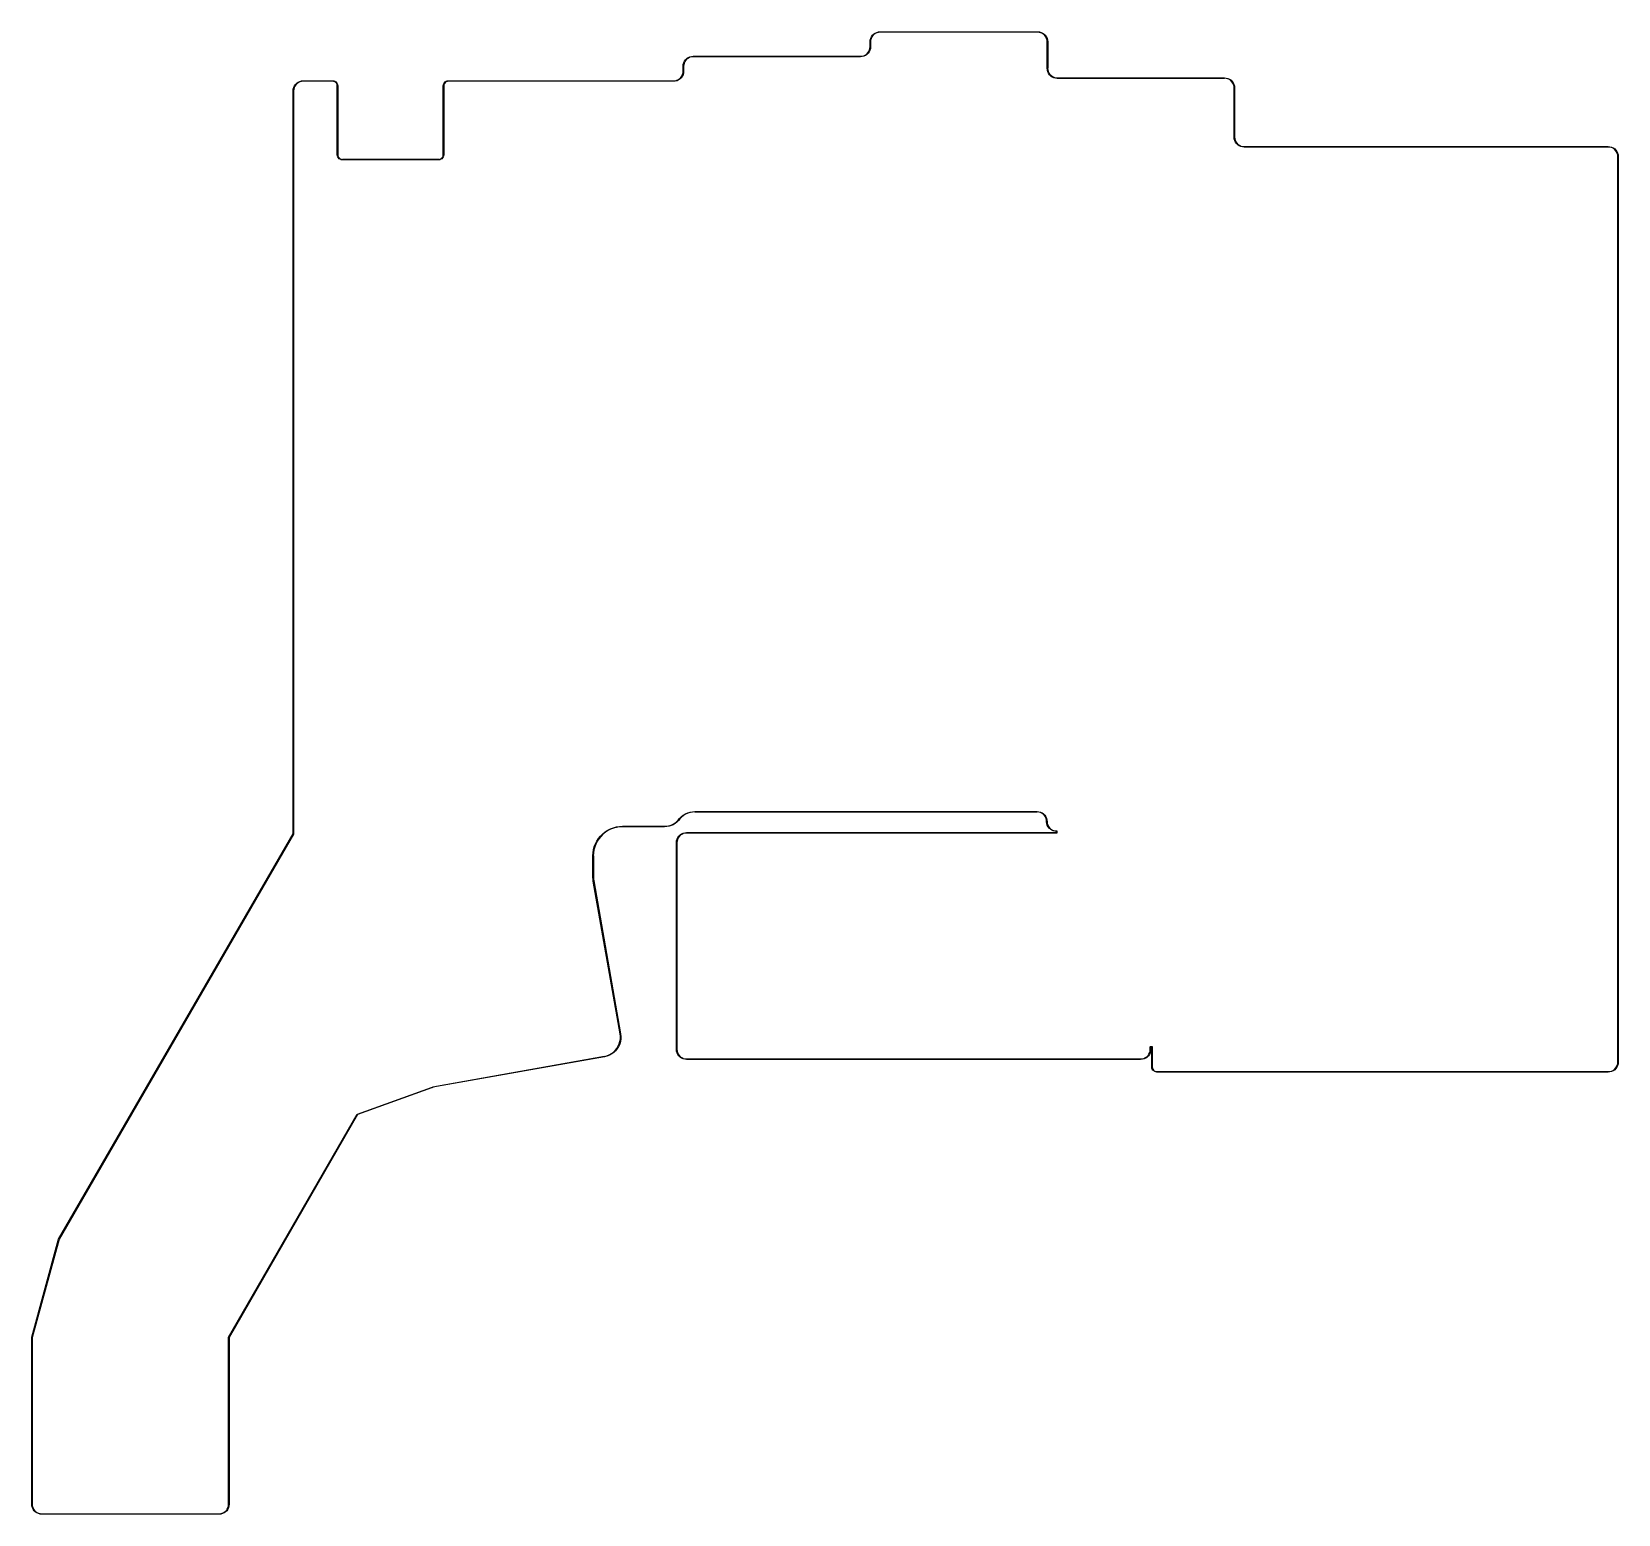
# Model space of a CAD drawing. Extents: x 62 to 223, y -188 to -37.
import ezdxf

# ---------------------------------------------------------------- set-up
doc = ezdxf.new("R2010")
doc.units = 0
doc.layers.add('BLACK', color=7, linetype='CONTINUOUS')

msp = doc.modelspace()

# ---------------------------------------------------------------- linework, layer by layer
at = {"layer": 'BLACK', "linetype": 'CONTINUOUS'}
for p, q in [((146.999, -38.9647), (147.013, -38.8021)), ((147.01, -38.2947), (147.026, -38.1167)), ((147.01, -38.7947), (147.01, -38.2947)), ((147.013, -38.8021), (147.01, -38.7947)), ((147.026, -38.1167), (147.072, -37.9441)), ((147.06, -38.7947), (147.044, -38.9727)), ((147.071, -38.1248), (147.057, -38.2873)), ((147.057, -38.2873), (147.06, -38.2947)), ((147.06, -38.2947), (147.06, -38.7947)), ((147.115, -37.96), (147.071, -38.1248)), ((147.072, -37.9441), (147.147, -37.7822)), ((147.187, -37.8053), (147.115, -37.96)), ((147.147, -37.7822), (147.25, -37.6358)), ((147.285, -37.6656), (147.187, -37.8053)), ((147.25, -37.6358), (147.376, -37.5095)), ((147.406, -37.545), (147.285, -37.6656)), ((147.376, -37.5095), (147.522, -37.407)), ((147.546, -37.4471), (147.406, -37.545)), ((147.522, -37.407), (147.684, -37.3315)), ((147.7, -37.375), (147.546, -37.4471)), ((147.684, -37.3315), (147.857, -37.2853)), ((147.865, -37.3308), (147.7, -37.375)), ((147.857, -37.2853), (148.035, -37.2697)), ((148.028, -37.3166), (147.865, -37.3308)), ((148.035, -37.3197), (148.028, -37.3166)), ((148.035, -37.2697), (148.035, -37.2697)), ((148.035, -37.2697), (164.085, -37.2697)), ((164.085, -37.3197), (148.035, -37.3197)), ((164.085, -37.2697), (164.263, -37.2853)), ((164.092, -37.3166), (164.085, -37.3197)), ((164.255, -37.3309), (164.092, -37.3166)), ((164.42, -37.375), (164.255, -37.3309)), ((164.263, -37.2853), (164.436, -37.3315)), ((164.574, -37.4471), (164.42, -37.375)), ((164.436, -37.3315), (164.597, -37.407)), ((164.714, -37.545), (164.574, -37.4471)), ((164.597, -37.407), (164.744, -37.5095)), ((164.835, -37.6656), (164.714, -37.545)), ((164.744, -37.5095), (164.87, -37.6359)), ((164.933, -37.8053), (164.835, -37.6656)), ((164.87, -37.6359), (164.973, -37.7822)), ((165.005, -37.96), (164.933, -37.8053)), ((164.973, -37.7822), (165.048, -37.9441)), ((165.049, -38.1248), (165.005, -37.96)), ((165.048, -37.9441), (165.094, -38.1167)), ((165.063, -38.2873), (165.049, -38.1248)), ((165.06, -38.2947), (165.063, -38.2873)), ((165.06, -40.9947), (165.06, -38.2947)), ((165.094, -38.1167), (165.11, -38.2947)), ((165.11, -38.2947), (165.11, -38.2947)), ((165.11, -38.2947), (165.11, -40.9947)), ((128.022, -40.4441), (128.097, -40.2822)), ((128.137, -40.3053), (128.065, -40.46)), ((128.097, -40.2822), (128.2, -40.1358)), ((128.235, -40.1656), (128.137, -40.3053)), ((128.2, -40.1358), (128.326, -40.0095)), ((128.356, -40.045), (128.235, -40.1656)), ((128.326, -40.0095), (128.472, -39.907)), ((128.496, -39.9471), (128.356, -40.045)), ((128.472, -39.907), (128.634, -39.8315)), ((128.65, -39.875), (128.496, -39.9471)), ((128.634, -39.8315), (128.807, -39.7853)), ((128.815, -39.8308), (128.65, -39.875)), ((128.807, -39.7853), (128.985, -39.7697)), ((128.978, -39.8166), (128.815, -39.8308)), ((128.985, -39.8197), (128.978, -39.8166)), ((128.985, -39.7697), (128.985, -39.7697)), ((128.985, -39.7697), (146.035, -39.7697)), ((146.035, -39.8197), (128.985, -39.8197)), ((146.035, -39.7697), (146.042, -39.7728)), ((146.213, -39.8041), (146.035, -39.8197)), ((146.035, -39.8197), (146.035, -39.8197)), ((146.042, -39.7728), (146.205, -39.7586)), ((146.205, -39.7586), (146.37, -39.7144)), ((146.386, -39.7579), (146.213, -39.8041)), ((146.37, -39.7144), (146.524, -39.6423)), ((146.547, -39.6824), (146.386, -39.7579)), ((146.524, -39.6423), (146.664, -39.5444)), ((146.694, -39.5799), (146.547, -39.6824)), ((146.664, -39.5444), (146.785, -39.4238)), ((146.82, -39.4536), (146.694, -39.5799)), ((146.785, -39.4238), (146.883, -39.2841)), ((146.923, -39.3072), (146.82, -39.4536)), ((146.883, -39.2841), (146.955, -39.1294)), ((146.998, -39.1453), (146.923, -39.3072)), ((146.955, -39.1294), (146.999, -38.9647)), ((147.044, -38.9727), (146.998, -39.1453)), ((127.614, -42.0444), (127.735, -41.9238)), ((127.77, -41.9536), (127.644, -42.0799)), ((127.735, -41.9238), (127.833, -41.7841)), ((127.873, -41.8072), (127.77, -41.9536)), ((127.833, -41.7841), (127.905, -41.6294)), ((127.948, -41.6453), (127.873, -41.8072)), ((127.905, -41.6294), (127.949, -41.4647)), ((127.994, -41.4727), (127.948, -41.6453)), ((127.949, -41.4647), (127.963, -41.3021)), ((127.96, -40.7947), (127.976, -40.6167)), ((127.96, -41.2947), (127.96, -40.7947)), ((127.963, -41.3021), (127.96, -41.2947)), ((127.976, -40.6167), (128.022, -40.4441)), ((128.01, -41.2947), (127.994, -41.4727)), ((128.021, -40.6248), (128.007, -40.7873)), ((128.007, -40.7873), (128.01, -40.7947)), ((128.01, -40.7947), (128.01, -41.2947)), ((128.065, -40.46), (128.021, -40.6248)), ((165.076, -41.1727), (165.06, -40.9947)), ((165.06, -40.9947), (165.06, -40.9947)), ((165.122, -41.3453), (165.076, -41.1727)), ((165.11, -40.9947), (165.107, -41.0022)), ((165.107, -41.0022), (165.121, -41.1647)), ((165.121, -41.1647), (165.165, -41.3295)), ((165.197, -41.5072), (165.122, -41.3453)), ((165.165, -41.3295), (165.237, -41.4841)), ((165.3, -41.6536), (165.197, -41.5072)), ((165.237, -41.4841), (165.335, -41.6238)), ((165.426, -41.7799), (165.3, -41.6536)), ((165.335, -41.6238), (165.456, -41.7445)), ((165.572, -41.8824), (165.426, -41.7799)), ((165.456, -41.7445), (165.596, -41.8423)), ((165.734, -41.9579), (165.572, -41.8824)), ((165.596, -41.8423), (165.75, -41.9144)), ((165.907, -42.0041), (165.734, -41.9579)), ((165.75, -41.9144), (165.915, -41.9586)), ((166.085, -42.0197), (165.907, -42.0041)), ((165.915, -41.9586), (166.078, -41.9728)), ((166.078, -41.9728), (166.085, -41.9697)), ((166.085, -41.9697), (183.135, -41.9697)), ((183.135, -42.0197), (166.085, -42.0197)), ((183.135, -41.9697), (183.313, -41.9853)), ((183.142, -42.0166), (183.135, -42.0197)), ((183.305, -42.0309), (183.142, -42.0166)), ((183.47, -42.075), (183.305, -42.0309)), ((183.313, -41.9853), (183.486, -42.0315)), ((183.486, -42.0315), (183.647, -42.107)), ((88.2141, -43.2947), (88.2296, -43.1167)), ((88.2141, -118.993), (88.2141, -43.2947)), ((88.2296, -43.1167), (88.2759, -42.9441)), ((88.2752, -43.1248), (88.261, -43.2873)), ((88.261, -43.2873), (88.264, -43.2947)), ((88.264, -43.2947), (88.264, -119)), ((88.3193, -42.96), (88.2752, -43.1248)), ((88.2759, -42.9441), (88.3514, -42.7822)), ((88.3914, -42.8053), (88.3193, -42.96)), ((88.3514, -42.7822), (88.4538, -42.6358)), ((88.4893, -42.6656), (88.3914, -42.8053)), ((88.4538, -42.6358), (88.5802, -42.5095)), ((88.6099, -42.5449), (88.4893, -42.6656)), ((88.5802, -42.5095), (88.7265, -42.407)), ((88.7497, -42.4471), (88.6099, -42.5449)), ((88.7265, -42.407), (88.8885, -42.3315)), ((88.9043, -42.375), (88.7497, -42.4471)), ((88.8885, -42.3315), (89.0611, -42.2852)), ((89.0691, -42.3308), (88.9043, -42.375)), ((89.0611, -42.2852), (89.239, -42.2696)), ((89.2315, -42.3166), (89.0691, -42.3308)), ((89.239, -42.3197), (89.2315, -42.3166)), ((89.239, -42.2696), (89.239, -42.2697)), ((89.239, -42.2697), (92.239, -42.2697)), ((92.239, -42.3197), (89.239, -42.3197)), ((92.239, -42.2697), (92.2391, -42.2697)), ((92.2466, -42.3166), (92.239, -42.3197)), ((92.2391, -42.2697), (92.2391, -42.2697)), ((92.2391, -42.2697), (92.3559, -42.2829)), ((92.363, -42.3319), (92.2466, -42.3166)), ((92.3559, -42.2829), (92.4668, -42.3217)), ((92.4786, -42.3798), (92.363, -42.3319)), ((92.4668, -42.3217), (92.5664, -42.3843)), ((92.5778, -42.456), (92.4786, -42.3798)), ((92.5664, -42.3843), (92.6495, -42.4674)), ((92.6539, -42.5552), (92.5778, -42.456)), ((92.6495, -42.4674), (92.712, -42.5669)), ((92.7018, -42.6707), (92.6539, -42.5552)), ((92.7171, -42.7873), (92.7018, -42.6707)), ((92.712, -42.5669), (92.7508, -42.6779)), ((92.7141, -42.7947), (92.7171, -42.7873)), ((92.7141, -49.7947), (92.7141, -42.7947)), ((92.7508, -42.6779), (92.764, -42.7945)), ((92.764, -42.7945), (92.764, -42.7947)), ((92.764, -42.7947), (92.764, -49.7947)), ((103.514, -42.7947), (103.527, -42.6779)), ((103.514, -49.7947), (103.514, -42.7947)), ((103.527, -42.6779), (103.566, -42.5669)), ((103.576, -42.6707), (103.561, -42.7872)), ((103.561, -42.7872), (103.564, -42.7947)), ((103.564, -42.7947), (103.564, -49.7947)), ((103.566, -42.5669), (103.629, -42.4674)), ((103.624, -42.5551), (103.576, -42.6707)), ((103.7, -42.4559), (103.624, -42.5551)), ((103.629, -42.4674), (103.712, -42.3842)), ((103.799, -42.3798), (103.7, -42.4559)), ((103.712, -42.3842), (103.811, -42.3217)), ((103.915, -42.3319), (103.799, -42.3798)), ((103.811, -42.3217), (103.922, -42.2828)), ((104.031, -42.3166), (103.915, -42.3319)), ((103.922, -42.2828), (104.039, -42.2696)), ((104.039, -42.3197), (104.031, -42.3166)), ((104.039, -42.2696), (104.039, -42.2697)), ((104.039, -42.2697), (104.039, -42.2697)), ((104.039, -42.2697), (104.039, -42.2697)), ((104.039, -42.2697), (126.985, -42.2697)), ((126.985, -42.3197), (104.039, -42.3197)), ((126.985, -42.2697), (126.992, -42.2728)), ((127.163, -42.3041), (126.985, -42.3197)), ((126.985, -42.3197), (126.985, -42.3197)), ((126.992, -42.2728), (127.155, -42.2586)), ((127.155, -42.2586), (127.32, -42.2144)), ((127.336, -42.2579), (127.163, -42.3041)), ((127.32, -42.2144), (127.474, -42.1423)), ((127.497, -42.1824), (127.336, -42.2579)), ((127.474, -42.1423), (127.614, -42.0444)), ((127.644, -42.0799), (127.497, -42.1824)), ((183.624, -42.1471), (183.47, -42.075)), ((183.764, -42.245), (183.624, -42.1471)), ((183.647, -42.107), (183.794, -42.2095)), ((183.885, -42.3656), (183.764, -42.245)), ((183.794, -42.2095), (183.92, -42.3359)), ((183.983, -42.5053), (183.885, -42.3656)), ((183.92, -42.3359), (184.023, -42.4822)), ((184.055, -42.66), (183.983, -42.5053)), ((184.023, -42.4822), (184.098, -42.6441)), ((184.099, -42.8248), (184.055, -42.66)), ((184.098, -42.6441), (184.144, -42.8167)), ((184.113, -42.9873), (184.099, -42.8248)), ((184.11, -42.9947), (184.113, -42.9873)), ((184.11, -47.9947), (184.11, -42.9947)), ((184.144, -42.8167), (184.16, -42.9947)), ((184.16, -42.9947), (184.16, -42.9947)), ((184.16, -42.9947), (184.16, -47.9947)), ((184.126, -48.1727), (184.11, -47.9947)), ((184.11, -47.9947), (184.11, -47.9947)), ((184.172, -48.3453), (184.126, -48.1727)), ((184.16, -47.9947), (184.157, -48.0022)), ((184.157, -48.0022), (184.171, -48.1647)), ((184.171, -48.1647), (184.215, -48.3295)), ((184.247, -48.5072), (184.172, -48.3453)), ((184.215, -48.3295), (184.287, -48.4841)), ((184.287, -48.4841), (184.385, -48.6238)), ((92.7141, -49.7948), (92.7141, -49.7947)), ((92.7273, -49.9115), (92.7141, -49.7948)), ((92.7661, -50.0225), (92.7273, -49.9115)), ((92.764, -49.7947), (92.761, -49.8021)), ((92.761, -49.8021), (92.7763, -49.9187)), ((92.8286, -50.122), (92.7661, -50.0225)), ((92.7763, -49.9187), (92.8242, -50.0342)), ((92.8242, -50.0342), (92.9003, -50.1335)), ((92.9117, -50.2052), (92.8286, -50.122)), ((103.45, -50.122), (103.366, -50.2052)), ((103.378, -50.1335), (103.454, -50.0343)), ((103.512, -50.0225), (103.45, -50.122)), ((103.454, -50.0343), (103.502, -49.9187)), ((103.502, -49.9187), (103.517, -49.8022)), ((103.551, -49.9115), (103.512, -50.0225)), ((103.517, -49.8022), (103.514, -49.7947)), ((103.564, -49.7947), (103.551, -49.9115)), ((184.35, -48.6536), (184.247, -48.5072)), ((184.476, -48.7799), (184.35, -48.6536)), ((184.385, -48.6238), (184.506, -48.7445)), ((184.622, -48.8824), (184.476, -48.7799)), ((184.506, -48.7445), (184.646, -48.8423)), ((184.784, -48.9579), (184.622, -48.8824)), ((184.646, -48.8423), (184.8, -48.9144)), ((184.957, -49.0041), (184.784, -48.9579)), ((184.8, -48.9144), (184.965, -48.9586)), ((185.135, -49.0197), (184.957, -49.0041)), ((184.965, -48.9586), (185.128, -48.9728)), ((185.128, -48.9728), (185.135, -48.9697)), ((185.135, -48.9697), (222.235, -48.9697)), ((222.235, -49.0197), (185.135, -49.0197)), ((222.235, -48.9697), (222.413, -48.9853)), ((222.242, -49.0166), (222.235, -49.0197)), ((222.405, -49.0309), (222.242, -49.0166)), ((222.57, -49.075), (222.405, -49.0309)), ((222.413, -48.9853), (222.586, -49.0315)), ((222.724, -49.1471), (222.57, -49.075)), ((222.586, -49.0315), (222.747, -49.107)), ((222.864, -49.245), (222.724, -49.1471)), ((222.747, -49.107), (222.894, -49.2095)), ((222.985, -49.3656), (222.864, -49.245)), ((222.894, -49.2095), (223.02, -49.3359)), ((223.083, -49.5053), (222.985, -49.3656)), ((223.02, -49.3359), (223.123, -49.4822)), ((223.155, -49.66), (223.083, -49.5053)), ((223.123, -49.4822), (223.198, -49.6441)), ((223.199, -49.8248), (223.155, -49.66)), ((223.198, -49.6441), (223.244, -49.8167)), ((223.213, -49.9873), (223.199, -49.8248)), ((223.21, -49.9947), (223.213, -49.9873)), ((223.21, -142.245), (223.21, -49.9947)), ((223.244, -49.8167), (223.26, -49.9947)), ((223.26, -49.9947), (223.26, -49.9947)), ((223.26, -49.9947), (223.26, -142.245)), ((92.9003, -50.1335), (92.9995, -50.2096)), ((93.0113, -50.2677), (92.9117, -50.2052)), ((92.9995, -50.2096), (93.1151, -50.2575)), ((93.1222, -50.3065), (93.0113, -50.2677)), ((93.1151, -50.2575), (93.2315, -50.2728)), ((93.239, -50.3197), (93.1222, -50.3065)), ((93.2315, -50.2728), (93.239, -50.2697)), ((93.239, -50.2697), (103.039, -50.2697)), ((103.039, -50.3197), (93.239, -50.3197)), ((103.039, -50.2697), (103.047, -50.2728)), ((103.156, -50.3066), (103.039, -50.3197)), ((103.039, -50.3197), (103.039, -50.3197)), ((103.047, -50.2728), (103.163, -50.2575)), ((103.267, -50.2677), (103.156, -50.3066)), ((103.163, -50.2575), (103.279, -50.2096)), ((103.366, -50.2052), (103.267, -50.2677)), ((103.279, -50.2096), (103.378, -50.1335)), ((126.729, -118.111), (126.933, -118.021)), ((126.933, -118.021), (127.123, -117.907)), ((127.15, -117.946), (126.954, -118.063)), ((127.123, -117.907), (127.299, -117.771)), ((127.33, -117.805), (127.15, -117.946)), ((127.299, -117.771), (127.456, -117.613)), ((127.491, -117.644), (127.33, -117.805)), ((127.456, -117.613), (127.588, -117.443)), ((127.629, -117.467), (127.491, -117.644)), ((127.588, -117.443), (127.59, -117.436)), ((127.59, -117.436), (127.591, -117.435)), ((127.591, -117.433), (127.771, -117.253)), ((127.591, -117.435), (127.591, -117.433)), ((127.591, -117.433), (127.591, -117.433)), ((127.631, -117.464), (127.629, -117.467)), ((127.629, -117.467), (127.629, -117.467)), ((127.629, -117.467), (127.629, -117.467)), ((127.632, -117.458), (127.631, -117.464)), ((127.802, -117.287), (127.632, -117.458)), ((127.771, -117.253), (127.972, -117.095)), ((127.998, -117.133), (127.802, -117.287)), ((127.972, -117.095), (128.19, -116.962)), ((128.212, -117.003), (127.998, -117.133)), ((128.19, -116.962), (128.422, -116.857)), ((128.439, -116.901), (128.212, -117.003)), ((128.422, -116.857), (128.666, -116.781)), ((128.677, -116.826), (128.439, -116.901)), ((128.666, -116.781), (128.917, -116.735)), ((128.922, -116.781), (128.677, -116.826)), ((128.917, -116.735), (129.171, -116.72)), ((129.164, -116.766), (128.922, -116.781)), ((129.171, -116.77), (129.164, -116.766)), ((129.171, -116.72), (129.171, -116.72)), ((129.171, -116.72), (164.026, -116.72)), ((164.026, -116.77), (129.171, -116.77)), ((164.026, -116.72), (164.026, -116.72)), ((164.026, -116.72), (164.026, -116.72)), ((164.026, -116.72), (164.207, -116.736)), ((164.034, -116.766), (164.026, -116.77)), ((164.199, -116.781), (164.034, -116.766)), ((164.366, -116.827), (164.199, -116.781)), ((164.207, -116.736), (164.382, -116.784)), ((164.523, -116.901), (164.366, -116.827)), ((164.382, -116.784), (164.546, -116.861)), ((164.664, -117.002), (164.523, -116.901)), ((164.546, -116.861), (164.694, -116.967)), ((164.785, -117.126), (164.664, -117.002)), ((164.694, -116.967), (164.821, -117.097)), ((164.882, -117.269), (164.785, -117.126)), ((164.821, -117.097), (164.923, -117.247)), ((164.953, -117.428), (164.882, -117.269)), ((164.923, -117.247), (164.996, -117.413)), ((164.994, -117.596), (164.953, -117.428)), ((165.005, -117.761), (164.994, -117.596)), ((164.996, -117.413), (165.04, -117.589)), ((165.001, -117.769), (165.005, -117.761)), ((165.002, -117.77), (165.001, -117.769)), ((165.001, -117.771), (165.002, -117.77)), ((165.024, -117.943), (165.001, -117.771)), ((165.001, -117.771), (165.001, -117.771)), ((165.075, -118.109), (165.024, -117.943)), ((165.04, -117.589), (165.051, -117.768)), ((165.051, -117.77), (165.049, -117.776)), ((165.049, -117.776), (165.069, -117.933)), ((165.051, -117.768), (165.051, -117.769)), ((165.051, -117.769), (165.051, -117.769)), ((165.051, -117.769), (165.051, -117.77)), ((165.051, -117.77), (165.051, -117.77)), ((165.069, -117.933), (165.118, -118.092)), ((64.3177, -160.283), (88.2141, -118.993)), ((88.2607, -119.013), (64.3626, -160.305)), ((88.2615, -119.006), (88.2607, -119.013)), ((88.264, -119), (88.2615, -119.006)), ((119.165, -119.732), (119.338, -119.467)), ((119.375, -119.494), (119.205, -119.755)), ((119.338, -119.467), (119.537, -119.221)), ((119.571, -119.251), (119.375, -119.494)), ((119.537, -119.221), (119.761, -118.997)), ((119.792, -119.031), (119.571, -119.251)), ((119.761, -118.997), (120.007, -118.797)), ((120.034, -118.835), (119.792, -119.031)), ((120.007, -118.797), (120.272, -118.625)), ((120.295, -118.665), (120.034, -118.835)), ((120.272, -118.625), (120.555, -118.481)), ((120.573, -118.523), (120.295, -118.665)), ((120.555, -118.481), (120.85, -118.368)), ((120.864, -118.411), (120.573, -118.523)), ((120.85, -118.368), (121.156, -118.286)), ((121.166, -118.331), (120.864, -118.411)), ((121.156, -118.286), (121.469, -118.236)), ((121.474, -118.282), (121.166, -118.331)), ((121.469, -118.236), (121.785, -118.22)), ((121.776, -118.266), (121.474, -118.282)), ((121.785, -118.27), (121.776, -118.266)), ((121.785, -118.22), (121.785, -118.22)), ((121.785, -118.22), (126.075, -118.22)), ((126.075, -118.27), (121.785, -118.27)), ((126.075, -118.22), (126.075, -118.22)), ((126.075, -118.22), (126.075, -118.22)), ((126.075, -118.22), (126.083, -118.223)), ((126.302, -118.259), (126.075, -118.27)), ((126.075, -118.27), (126.075, -118.27)), ((126.083, -118.223), (126.297, -118.213)), ((126.297, -118.213), (126.517, -118.175)), ((126.527, -118.221), (126.302, -118.259)), ((126.517, -118.175), (126.729, -118.111)), ((126.746, -118.155), (126.527, -118.221)), ((126.954, -118.063), (126.746, -118.155)), ((127.291, -119.717), (127.337, -119.544)), ((127.38, -119.56), (127.336, -119.725)), ((127.337, -119.544), (127.412, -119.382)), ((127.452, -119.406), (127.38, -119.56)), ((127.412, -119.382), (127.515, -119.236)), ((127.55, -119.266), (127.452, -119.406)), ((127.515, -119.236), (127.641, -119.11)), ((127.671, -119.145), (127.55, -119.266)), ((127.641, -119.11), (127.787, -119.007)), ((127.811, -119.047), (127.671, -119.145)), ((127.787, -119.007), (127.949, -118.932)), ((127.965, -118.975), (127.811, -119.047)), ((127.949, -118.932), (128.122, -118.886)), ((128.13, -118.931), (127.965, -118.975)), ((128.122, -118.886), (128.3, -118.87)), ((128.293, -118.917), (128.13, -118.931)), ((128.3, -118.92), (128.293, -118.917)), ((128.3, -118.87), (166.001, -118.87)), ((166.026, -118.92), (128.3, -118.92)), ((165.154, -118.264), (165.075, -118.109)), ((165.118, -118.092), (165.193, -118.239)), ((165.257, -118.403), (165.154, -118.264)), ((165.193, -118.239), (165.292, -118.372)), ((165.383, -118.523), (165.257, -118.403)), ((165.292, -118.372), (165.412, -118.487)), ((165.527, -118.62), (165.383, -118.523)), ((165.412, -118.487), (165.55, -118.58)), ((165.685, -118.692), (165.527, -118.62)), ((165.55, -118.58), (165.701, -118.648)), ((165.853, -118.735), (165.685, -118.692)), ((165.701, -118.648), (165.861, -118.69)), ((166.001, -118.748), (165.853, -118.735)), ((165.861, -118.69), (166.019, -118.703)), ((166.001, -118.87), (166.001, -118.748)), ((166.019, -118.703), (166.022, -118.702)), ((166.022, -118.702), (166.026, -118.7)), ((166.026, -118.7), (166.026, -118.7)), ((166.026, -118.7), (166.034, -118.703)), ((166.044, -118.913), (166.026, -118.92)), ((166.034, -118.703), (166.044, -118.707)), ((166.044, -118.707), (166.044, -118.707)), ((166.044, -118.707), (166.044, -118.707)), ((166.044, -118.707), (166.051, -118.725)), ((166.051, -118.895), (166.044, -118.913)), ((166.051, -118.725), (166.051, -118.895)), ((118.76, -121.245), (118.777, -120.929)), ((118.76, -123.284), (118.76, -121.245)), ((118.777, -120.929), (118.826, -120.616)), ((118.822, -120.933), (118.806, -121.236)), ((118.806, -121.236), (118.81, -121.245)), ((118.81, -121.245), (118.81, -123.284)), ((118.871, -120.625), (118.822, -120.933)), ((118.826, -120.616), (118.908, -120.31)), ((118.952, -120.324), (118.871, -120.625)), ((118.908, -120.31), (119.022, -120.014)), ((119.063, -120.033), (118.952, -120.324)), ((119.022, -120.014), (119.165, -119.732)), ((119.205, -119.755), (119.063, -120.033)), ((127.275, -119.895), (127.291, -119.717)), ((127.275, -140.95), (127.275, -119.895)), ((127.336, -119.725), (127.322, -119.888)), ((127.322, -119.888), (127.325, -119.895)), ((127.325, -119.895), (127.325, -140.95)), ((118.765, -123.459), (118.76, -123.284)), ((118.76, -123.284), (118.76, -123.284)), ((118.78, -123.633), (118.765, -123.459)), ((118.805, -123.806), (118.78, -123.633)), ((121.536, -139.376), (118.805, -123.806)), ((118.81, -123.284), (118.809, -123.286)), ((118.809, -123.286), (118.814, -123.456)), ((118.814, -123.456), (118.829, -123.627)), ((118.829, -123.627), (118.853, -123.795)), ((118.853, -123.795), (118.855, -123.798)), ((118.855, -123.798), (121.585, -139.367)), ((121.212, -140.853), (121.346, -140.632)), ((121.387, -140.653), (121.249, -140.879)), ((121.346, -140.632), (121.45, -140.395)), ((121.493, -140.411), (121.387, -140.653)), ((121.45, -140.395), (121.523, -140.147)), ((121.568, -140.157), (121.493, -140.411)), ((121.523, -140.147), (121.562, -139.891)), ((121.541, -139.384), (121.536, -139.376)), ((121.568, -139.633), (121.541, -139.384)), ((121.562, -139.891), (121.568, -139.633)), ((121.608, -139.895), (121.568, -140.157)), ((121.585, -139.367), (121.585, -139.367)), ((121.585, -139.367), (121.614, -139.631)), ((121.614, -139.631), (121.608, -139.895)), ((102.822, -144.686), (119.934, -141.662)), ((119.943, -141.711), (102.831, -144.736)), ((119.934, -141.662), (119.934, -141.662)), ((119.934, -141.662), (119.939, -141.663)), ((119.939, -141.663), (119.944, -141.664)), ((120.2, -141.648), (119.943, -141.711)), ((119.943, -141.711), (119.943, -141.711)), ((119.943, -141.711), (119.943, -141.711)), ((119.944, -141.664), (120.186, -141.605)), ((120.186, -141.605), (120.428, -141.511)), ((120.447, -141.552), (120.2, -141.648)), ((120.428, -141.511), (120.654, -141.387)), ((120.679, -141.425), (120.447, -141.552)), ((120.654, -141.387), (120.863, -141.234)), ((120.892, -141.269), (120.679, -141.425)), ((120.863, -141.234), (121.05, -141.055)), ((121.084, -141.086), (120.892, -141.269)), ((121.05, -141.055), (121.212, -140.853)), ((121.249, -140.879), (121.084, -141.086)), ((127.291, -141.128), (127.275, -140.95)), ((127.337, -141.301), (127.291, -141.128)), ((127.325, -140.95), (127.322, -140.957)), ((127.322, -140.957), (127.336, -141.12)), ((127.336, -141.12), (127.38, -141.285)), ((127.412, -141.463), (127.337, -141.301)), ((127.38, -141.285), (127.452, -141.439)), ((127.515, -141.609), (127.412, -141.463)), ((127.452, -141.439), (127.55, -141.579)), ((127.641, -141.735), (127.515, -141.609)), ((127.55, -141.579), (127.671, -141.7)), ((127.787, -141.838), (127.641, -141.735)), ((127.671, -141.7), (127.811, -141.798)), ((127.949, -141.913), (127.787, -141.838)), ((127.811, -141.798), (127.965, -141.87)), ((128.122, -141.959), (127.949, -141.913)), ((127.965, -141.87), (128.13, -141.914)), ((128.3, -141.975), (128.122, -141.959)), ((128.13, -141.914), (128.293, -141.928)), ((128.293, -141.928), (128.3, -141.925)), ((128.3, -141.925), (174.585, -141.925)), ((174.585, -141.975), (128.3, -141.975)), ((174.585, -141.925), (174.592, -141.928)), ((174.763, -141.959), (174.585, -141.975)), ((174.592, -141.928), (174.755, -141.914)), ((174.755, -141.914), (174.92, -141.87)), ((174.936, -141.913), (174.763, -141.959)), ((174.92, -141.87), (175.074, -141.798)), ((175.097, -141.838), (174.936, -141.913)), ((175.074, -141.798), (175.214, -141.7)), ((175.244, -141.735), (175.097, -141.838)), ((175.214, -141.7), (175.335, -141.579)), ((175.37, -141.609), (175.244, -141.735)), ((175.335, -141.579), (175.433, -141.439)), ((175.473, -141.463), (175.37, -141.609)), ((175.433, -141.439), (175.505, -141.285)), ((175.548, -141.301), (175.473, -141.463)), ((175.505, -141.285), (175.549, -141.12)), ((175.594, -141.128), (175.548, -141.301)), ((175.549, -141.12), (175.563, -140.957)), ((175.56, -140.7), (175.567, -140.682)), ((175.56, -140.95), (175.56, -140.7)), ((175.563, -140.957), (175.56, -140.95)), ((175.567, -140.682), (175.585, -140.675)), ((175.585, -140.675), (175.746, -140.675)), ((175.61, -140.95), (175.594, -141.128)), ((175.721, -140.725), (175.61, -140.725)), ((175.61, -140.725), (175.61, -140.95)), ((175.721, -142.745), (175.721, -140.725)), ((175.746, -140.675), (175.764, -140.682)), ((175.764, -140.682), (175.771, -140.7)), ((175.771, -140.7), (175.771, -142.745)), ((223.199, -142.415), (223.213, -142.252)), ((223.213, -142.252), (223.21, -142.245)), ((223.26, -142.245), (223.244, -142.423)), ((175.735, -142.862), (175.721, -142.745)), ((175.721, -142.745), (175.721, -142.745)), ((175.773, -142.972), (175.735, -142.862)), ((175.771, -142.745), (175.768, -142.752)), ((175.768, -142.752), (175.784, -142.869)), ((175.836, -143.072), (175.773, -142.972)), ((175.784, -142.869), (175.831, -142.984)), ((175.831, -142.984), (175.908, -143.083)), ((175.919, -143.155), (175.836, -143.072)), ((175.908, -143.083), (176.007, -143.16)), ((176.019, -143.218), (175.919, -143.155)), ((176.007, -143.16), (176.122, -143.207)), ((176.13, -143.257), (176.019, -143.218)), ((176.122, -143.207), (176.239, -143.223)), ((176.246, -143.27), (176.13, -143.257)), ((176.239, -143.223), (176.241, -143.222)), ((176.239, -143.223), (176.239, -143.223)), ((176.241, -143.222), (176.246, -143.22)), ((176.246, -143.22), (222.235, -143.22)), ((222.235, -143.27), (176.246, -143.27)), ((222.235, -143.22), (222.242, -143.223)), ((222.413, -143.254), (222.235, -143.27)), ((222.235, -143.27), (222.235, -143.27)), ((222.242, -143.223), (222.405, -143.209)), ((222.405, -143.209), (222.57, -143.164)), ((222.586, -143.208), (222.413, -143.254)), ((222.57, -143.164), (222.724, -143.092)), ((222.747, -143.132), (222.586, -143.208)), ((222.724, -143.092), (222.864, -142.994)), ((222.894, -143.03), (222.747, -143.132)), ((222.864, -142.994), (222.985, -142.874)), ((223.02, -142.904), (222.894, -143.03)), ((222.985, -142.874), (223.083, -142.734)), ((223.123, -142.757), (223.02, -142.904)), ((223.083, -142.734), (223.155, -142.579)), ((223.198, -142.595), (223.123, -142.757)), ((223.155, -142.579), (223.199, -142.415)), ((223.244, -142.423), (223.198, -142.595)), ((94.764, -147.56), (102.314, -144.823)), ((102.331, -144.87), (94.7896, -147.604)), ((102.314, -144.823), (102.481, -144.767)), ((102.314, -144.823), (102.314, -144.823)), ((102.333, -144.868), (102.331, -144.87)), ((102.331, -144.87), (102.331, -144.87)), ((102.331, -144.87), (102.331, -144.87)), ((102.495, -144.814), (102.333, -144.868)), ((102.481, -144.767), (102.65, -144.722)), ((102.661, -144.769), (102.495, -144.814)), ((102.65, -144.722), (102.822, -144.686)), ((102.828, -144.735), (102.661, -144.769)), ((102.822, -144.686), (102.822, -144.686)), ((102.831, -144.736), (102.828, -144.735)), ((81.6382, -170.283), (94.7509, -147.571)), ((94.7896, -147.604), (81.6849, -170.302)), ((94.7509, -147.571), (94.7577, -147.566)), ((94.7577, -147.566), (94.764, -147.56)), ((61.5759, -170.289), (64.3153, -160.289)), ((64.3626, -160.305), (61.625, -170.299)), ((64.3153, -160.289), (64.3173, -160.286)), ((64.3173, -160.286), (64.3177, -160.283)), ((61.575, -170.295), (61.5763, -170.292)), ((61.575, -187.295), (61.575, -170.295)), ((61.5763, -170.292), (61.5759, -170.289)), ((61.625, -170.299), (61.625, -187.295)), ((81.6349, -170.295), (81.6374, -170.289)), ((81.6349, -187.295), (81.6349, -170.295)), ((81.6374, -170.289), (81.6382, -170.283)), ((81.6849, -170.302), (81.6849, -187.295)), ((61.5906, -187.473), (61.575, -187.295)), ((61.575, -187.295), (61.575, -187.295)), ((61.6368, -187.646), (61.5906, -187.473)), ((61.625, -187.295), (61.6219, -187.303)), ((61.6219, -187.303), (61.6362, -187.465)), ((61.6362, -187.465), (61.6803, -187.63)), ((81.5796, -187.63), (81.6237, -187.465)), ((81.6693, -187.473), (81.6231, -187.646)), ((81.6237, -187.465), (81.638, -187.303)), ((81.638, -187.303), (81.6349, -187.295)), ((81.638, -187.303), (81.638, -187.303)), ((81.6849, -187.295), (81.6693, -187.473)), ((61.7123, -187.808), (61.6368, -187.646)), ((61.6803, -187.63), (61.7524, -187.785)), ((61.8148, -187.954), (61.7123, -187.808)), ((61.7524, -187.785), (61.8503, -187.924)), ((61.9411, -188.08), (61.8148, -187.954)), ((61.8503, -187.924), (61.9709, -188.045)), ((62.0875, -188.183), (61.9411, -188.08)), ((61.9709, -188.045), (62.1106, -188.143)), ((62.2494, -188.258), (62.0875, -188.183)), ((62.1106, -188.143), (62.2653, -188.215)), ((62.422, -188.305), (62.2494, -188.258)), ((62.2653, -188.215), (62.43, -188.259)), ((62.6, -188.32), (62.422, -188.305)), ((62.43, -188.259), (62.5926, -188.273)), ((62.5926, -188.273), (62.6, -188.27)), ((62.6, -188.27), (80.6599, -188.27)), ((80.6599, -188.32), (62.6, -188.32)), ((80.6599, -188.27), (80.6673, -188.273)), ((80.8379, -188.305), (80.6599, -188.32)), ((80.6599, -188.32), (80.6599, -188.32)), ((80.6673, -188.273), (80.8298, -188.259)), ((80.8298, -188.259), (80.9946, -188.215)), ((81.0105, -188.258), (80.8379, -188.305)), ((80.9946, -188.215), (81.1493, -188.143)), ((81.1724, -188.183), (81.0105, -188.258)), ((81.1493, -188.143), (81.289, -188.045)), ((81.3188, -188.08), (81.1724, -188.183)), ((81.289, -188.045), (81.4096, -187.924)), ((81.4451, -187.954), (81.3188, -188.08)), ((81.4096, -187.924), (81.5075, -187.785)), ((81.5476, -187.808), (81.4451, -187.954)), ((81.5075, -187.785), (81.5796, -187.63)), ((81.6231, -187.646), (81.5476, -187.808))]:
    msp.add_line(p, q, dxfattribs=at)

doc.saveas('drawing.dxf')
